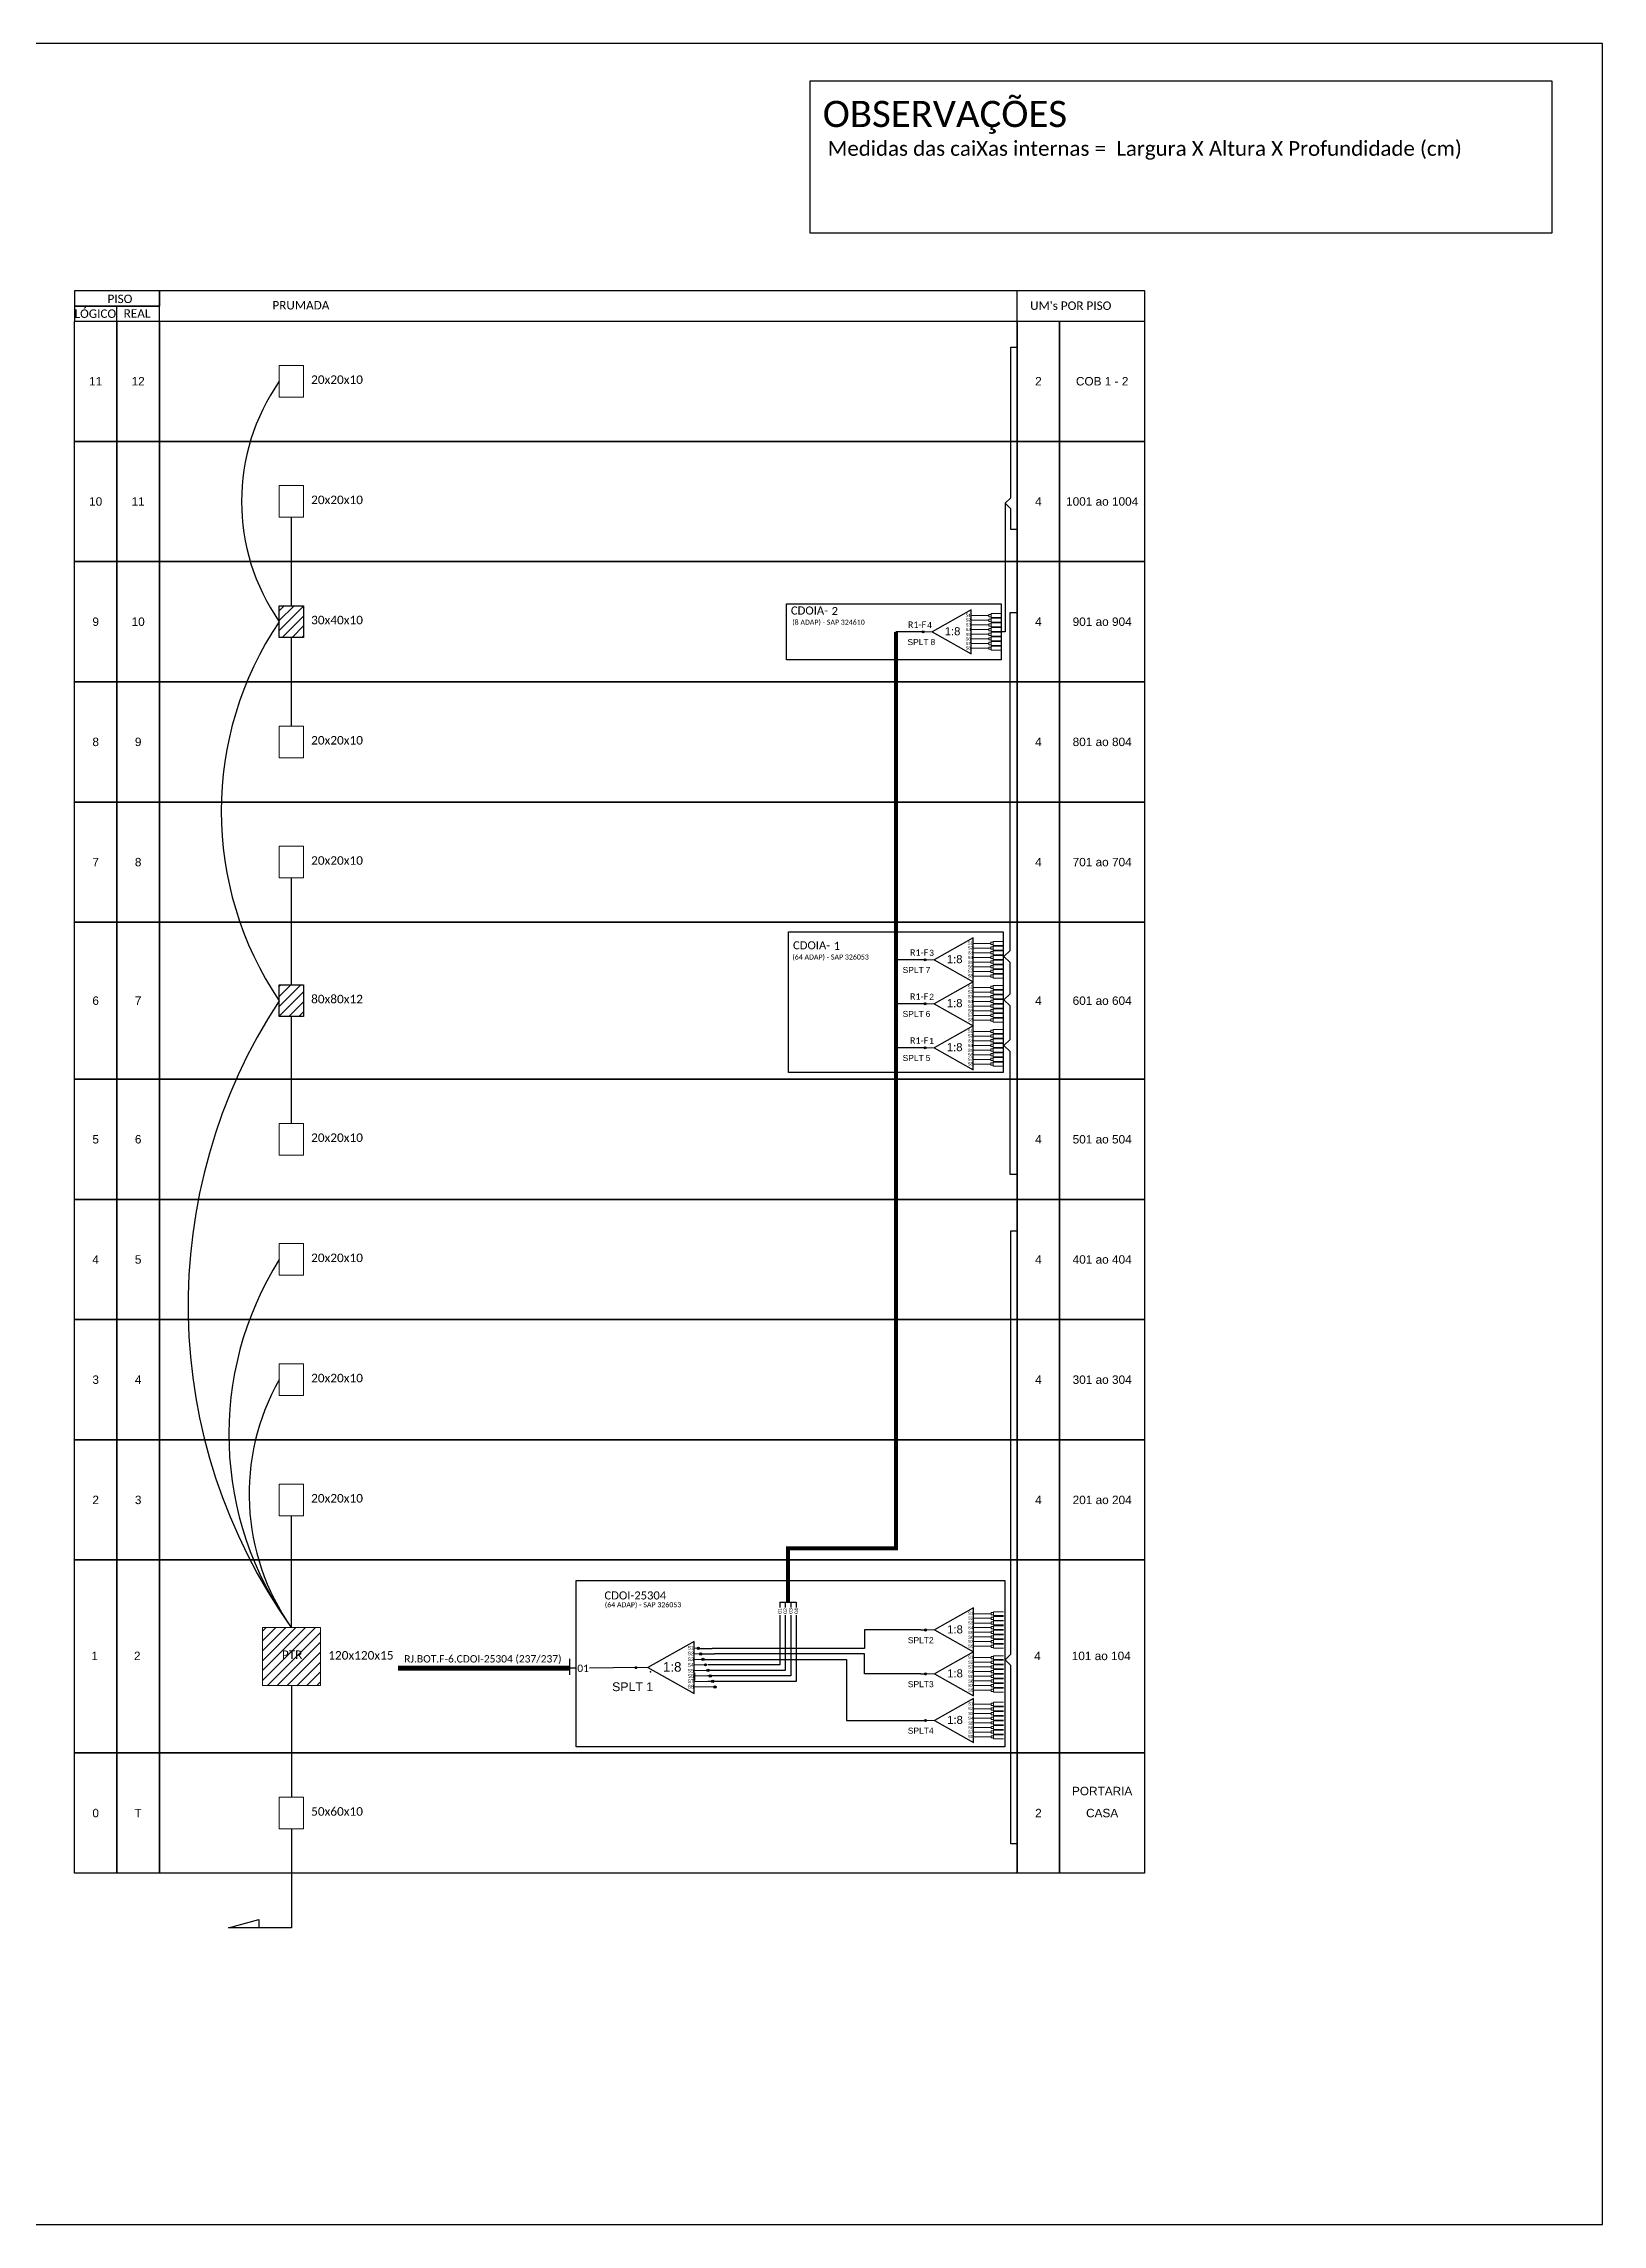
# Model space of a CAD drawing. Extents: x -89 to 749, y 705 to 1299.
# Drawn here: x 325 to 749, y 705 to 1299 of the extents above; entities that cross this region are included whole.
import ezdxf
from ezdxf.enums import TextEntityAlignment as Align

# ---------------------------------------------------------------- set-up
doc = ezdxf.new("R2010")
doc.units = 0
doc.styles.add('ARIAL', font='arial.ttf')
doc.styles.add('WMF-Calibri0', font='calibri.ttf')

# ---------------------------------------------------------------- blocks, each defined once
blk = doc.blocks.new('SPLT_1-8_SC-APC')
at = {"color": 1}
blk.add_lwpolyline([(-7.37, -2.1), (-17.04, -7.55), (-7.37, -13), (-7.37, -2.1)], dxfattribs=at)
at = {"color": 3, "lineweight": 0}
for points in [[(-2.99, -3.51), (-7.37, -3.51)], [(-7.37, -4.66), (-2.99, -4.66)], [(-2.41, -3.02), (-2.41, -4)], [(-2.41, -3.02), (0, -3.02)], [(-2.41, -4), (0, -4)], [(-2.41, -4.17), (-2.41, -5.16)], [(-2.41, -4.17), (0, -4.17)], [(-2.41, -5.16), (0, -5.16)], [(-2.41, -5.32), (-2.41, -6.31)], [(-2.41, -5.32), (0, -5.32)], [(-7.37, -5.82), (-2.99, -5.82)], [(-7.37, -6.97), (-2.99, -6.97)], [(-7.37, -8.12), (-2.99, -8.12)], [(-7.37, -9.28), (-2.99, -9.28)], [(-7.37, -10.43), (-2.99, -10.43)], [(-2.41, -6.31), (0, -6.31)], [(-2.41, -6.48), (-2.41, -7.46)], [(-2.41, -6.48), (0, -6.48)], [(-2.41, -7.46), (0, -7.46)], [(-2.41, -7.63), (-2.41, -8.62)], [(-2.41, -7.63), (0, -7.63)], [(-2.41, -8.62), (0, -8.62)], [(-2.41, -8.78), (-2.41, -9.77)], [(-2.41, -8.78), (0, -8.78)], [(-2.41, -9.77), (0, -9.77)], [(-2.41, -9.94), (-2.41, -10.92)], [(-2.41, -9.94), (0, -9.94)], [(-7.37, -11.58), (-2.99, -11.58)], [(-2.41, -10.92), (0, -10.92)], [(-2.41, -11.09), (-2.41, -12.08)], [(-2.41, -11.09), (0, -11.09)], [(-2.41, -12.08), (0, -12.08)]]:
    blk.add_lwpolyline(points, dxfattribs=at)
for points in [[(-2.99, -3.22), (-2.41, -3.22), (-2.41, -3.8), (-2.99, -3.8)], [(-2.99, -4.38), (-2.41, -4.38), (-2.41, -4.95), (-2.99, -4.95)], [(-2.99, -5.53), (-2.41, -5.53), (-2.41, -6.1), (-2.99, -6.1)], [(-2.99, -6.68), (-2.41, -6.68), (-2.41, -7.26), (-2.99, -7.26)], [(-2.99, -7.84), (-2.41, -7.84), (-2.41, -8.41), (-2.99, -8.41)], [(-2.99, -8.99), (-2.41, -8.99), (-2.41, -9.56), (-2.99, -9.56)], [(-2.99, -10.14), (-2.41, -10.14), (-2.41, -10.72), (-2.99, -10.72)], [(-2.99, -11.3), (-2.41, -11.3), (-2.41, -11.87), (-2.99, -11.87)]]:
    blk.add_lwpolyline(points, close=True, dxfattribs=at)
at = {"color": 1, "lineweight": 0}
blk.add_lwpolyline([(-17.04, -7.55), (-19.26, -7.55)], dxfattribs=at)
at = {"color": 1, "style": 'ARIAL'}
for s, height, p in [('S1', 0.75, (-8.74, -3.78)), ('S2', 0.75, (-8.74, -4.97)), ('1:8', 2, (-13.91, -8.4)), ('S3', 0.75, (-8.74, -6.18)), ('S4', 0.75, (-8.74, -7.36)), ('S5', 0.75, (-8.74, -8.57)), ('S6', 0.75, (-8.74, -9.69)), ('S7', 0.75, (-8.74, -10.78)), ('S8', 0.75, (-8.74, -11.9))]:
    blk.add_text(s, height=height, dxfattribs=at).set_placement(p)
blk = doc.blocks.new('SPLT_1-8_DIV_DIR')
h = blk.add_hatch(color=3)
h.dxf.hatch_style = 1
edge = h.paths.add_edge_path()
edge.add_arc((12.77, 4.04), 0.242, 0, 360)
h = blk.add_hatch(color=3)
h.dxf.hatch_style = 1
edge = h.paths.add_edge_path()
edge.add_arc((13.27, 2.88), 0.242, 0, 360)
h = blk.add_hatch(color=3)
h.dxf.hatch_style = 1
edge = h.paths.add_edge_path()
edge.add_arc((13.77, 1.73), 0.242, 0, 360)
h = blk.add_hatch(color=3)
h.dxf.hatch_style = 1
edge = h.paths.add_edge_path()
edge.add_arc((14.27, 0.58), 0.242, 0, 360)
h = blk.add_hatch(color=3)
h.dxf.hatch_style = 1
edge = h.paths.add_edge_path()
edge.add_arc((14.77, -0.58), 0.242, 0, 360)
h = blk.add_hatch(color=3)
h.dxf.hatch_style = 1
edge = h.paths.add_edge_path()
edge.add_arc((15.27, -1.73), 0.242, 0, 360)
h = blk.add_hatch(color=3)
h.dxf.hatch_style = 1
edge = h.paths.add_edge_path()
edge.add_arc((15.77, -2.88), 0.242, 0, 360)
h = blk.add_hatch(color=3)
h.dxf.hatch_style = 1
edge = h.paths.add_edge_path()
edge.add_arc((16.27, -4.04), 0.242, 0, 360)
at = {"color": 1}
blk.add_lwpolyline([(11.89, 5.45), (2.22, 0), (11.89, -5.45), (11.89, 5.45)], dxfattribs=at)
at = {"color": 1, "lineweight": 0}
blk.add_lwpolyline([(2.22, 0), (0, 0)], dxfattribs=at)
at = {"color": 7, "lineweight": 0}
for points in [[(12.77, 4.04), (11.89, 4.04)], [(11.89, 2.88), (13.27, 2.88)], [(11.89, 1.73), (13.77, 1.73)], [(11.89, 0.58), (14.27, 0.58)], [(11.89, -0.58), (14.77, -0.58)], [(11.89, -1.73), (15.27, -1.73)], [(11.89, -2.88), (15.77, -2.88)], [(11.89, -4.04), (16.27, -4.04)]]:
    blk.add_lwpolyline(points, dxfattribs=at)
at = {"color": 3}
for centre in [(12.77, 4.04), (13.27, 2.88), (13.77, 1.73), (14.27, 0.58), (14.77, -0.58), (15.27, -1.73), (15.77, -2.88), (16.27, -4.04)]:
    blk.add_circle(centre, 0.242, dxfattribs=at)
at = {"color": 1, "style": 'ARIAL'}
for s, height, p in [('1:8', 2, (5.35, -0.85)), ('S1', 0.75, (10.52, 3.77)), ('S2', 0.75, (10.52, 2.58)), ('S3', 0.75, (10.52, 1.37)), ('S4', 0.75, (10.52, 0.19)), ('S5', 0.75, (10.52, -1.02)), ('S6', 0.75, (10.52, -2.14)), ('S7', 0.75, (10.52, -3.24)), ('S8', 0.75, (10.52, -4.36))]:
    blk.add_text(s, height=height, dxfattribs=at).set_placement(p)

msp = doc.modelspace()

# ---------------------------------------------------------------- hatches: boundary and pattern name
h = msp.add_hatch()
h.set_pattern_fill('ANSI31', color=1, scale=0.6)
h.set_pattern_definition([(45, (-685.4431, 129.4945), (-1.3470384, 1.3470384), [])])
h.paths.add_polyline_path([(388.89, 1034.03), (395.51, 1034.03), (395.51, 1042.65), (388.89, 1042.65)])
h.paths.add_polyline_path([(388.89, 1137.26), (395.51, 1137.26), (395.51, 1145.88), (388.89, 1145.88)])
h = msp.add_hatch(color=3)
h.dxf.hatch_style = 1
edge = h.paths.add_edge_path()
edge.add_arc((564.24, 1138.8), 0.282, 0, 360)
h = msp.add_hatch(color=3)
h.dxf.hatch_style = 1
edge = h.paths.add_edge_path()
edge.add_arc((564.81, 1049.49), 0.282, 0, 360)
h = msp.add_hatch(color=3)
h.dxf.hatch_style = 1
edge = h.paths.add_edge_path()
edge.add_arc((564.81, 1037.51), 0.282, 0, 360)
h = msp.add_hatch(color=3)
h.dxf.hatch_style = 1
edge = h.paths.add_edge_path()
edge.add_arc((564.81, 1025.52), 0.282, 0, 360)
h = msp.add_hatch()
h.set_pattern_fill('ANSI31', color=1, scale=0.6)
h.set_pattern_definition([(45, (-85.8807, 3500.023), (-1.3470384, 1.3470384), [])])
h.paths.add_polyline_path([(400.1, 867.62), (384.3, 867.62), (384.3, 851.81), (400.1, 851.81)])
h.paths.add_polyline_path([(389.03, 858.44), (395.84, 858.44), (395.84, 861.92), (389.03, 861.92)], flags=24)
h = msp.add_hatch(color=3)
h.dxf.hatch_style = 1
edge = h.paths.add_edge_path()
edge.add_arc((564.91, 866.93), 0.282, 0, 360)
h = msp.add_hatch(color=3)
h.dxf.hatch_style = 1
edge = h.paths.add_edge_path()
edge.add_arc((486.02, 856.66), 0.41, 0, 360)
h = msp.add_hatch(color=3)
h.dxf.hatch_style = 1
edge = h.paths.add_edge_path()
edge.add_arc((564.91, 854.95), 0.282, 0, 360)
h = msp.add_hatch(color=3)
h.dxf.hatch_style = 1
edge = h.paths.add_edge_path()
edge.add_arc((564.91, 842.27), 0.282, 0, 360)

# ---------------------------------------------------------------- linework, layer by layer
at = {"color": 5}
msp.add_line((525.19, 874.54), (529.69, 874.54), dxfattribs=at)
at = {"color": 7}
for p, q in [((503.03, 861.92), (506.77, 861.92)), ((548.24, 860.42), (507.42, 860.42)), ((548.24, 854.95), (548.24, 860.42)), ((563.6, 854.95), (548.24, 854.95))]:
    msp.add_line(p, q, dxfattribs=at)
for points in [[(-89.32, 705.02), (749.25, 705.02), (749.25, 1299.02), (-89.32, 1299.02), (-89.32, 705.02)], [(356.24, 1223.43), (624.61, 1223.43), (624.61, 1231.65), (356.24, 1231.65), (356.24, 1231.65), (356.24, 1227.54)], [(589.86, 1223.43), (589.86, 1231.65)], [(344.67, 1223.43), (344.67, 1227.54)]]:
    msp.add_lwpolyline(points)
msp.add_lwpolyline([(533.51, 1288.91), (735.49, 1288.91), (735.49, 1247.35), (533.51, 1247.35)], close=True, dxfattribs=at)
for points in [[(333.1, 1227.54), (356.24, 1227.54), (356.24, 1231.65), (333.1, 1231.65)], [(333.1, 1223.43), (356.24, 1223.43), (356.24, 1227.54), (333.1, 1227.54)], [(333.1, 1223.43), (344.67, 1223.43), (344.67, 1190.68), (333.1, 1190.68)], [(344.67, 1223.43), (356.24, 1223.43), (356.24, 1190.68), (344.67, 1190.68)], [(356.24, 1223.43), (589.86, 1223.43), (589.86, 1190.68), (356.24, 1190.68)], [(589.86, 1223.43), (601.43, 1223.43), (601.43, 1190.68), (589.86, 1190.68)], [(601.43, 1223.43), (624.58, 1223.43), (624.58, 1190.68), (601.43, 1190.68)], [(333.1, 1190.68), (344.67, 1190.68), (344.67, 1157.94), (333.1, 1157.94)], [(344.67, 1190.68), (356.24, 1190.68), (356.24, 1157.94), (344.67, 1157.94)], [(356.24, 1190.68), (589.86, 1190.68), (589.86, 1157.94), (356.24, 1157.94)], [(589.86, 1190.68), (601.43, 1190.68), (601.43, 1157.94), (589.86, 1157.94)], [(601.43, 1190.68), (624.58, 1190.68), (624.58, 1157.94), (601.43, 1157.94)], [(333.1, 1157.94), (344.67, 1157.94), (344.67, 1125.2), (333.1, 1125.2)], [(344.67, 1157.94), (356.24, 1157.94), (356.24, 1125.2), (344.67, 1125.2)], [(356.24, 1157.94), (589.86, 1157.94), (589.86, 1125.2), (356.24, 1125.2)], [(589.86, 1157.94), (601.43, 1157.94), (601.43, 1125.2), (589.86, 1125.2)], [(601.43, 1157.94), (624.58, 1157.94), (624.58, 1125.2), (601.43, 1125.2)], [(333.1, 1125.2), (344.67, 1125.2), (344.67, 1092.45), (333.1, 1092.45)], [(344.67, 1125.2), (356.24, 1125.2), (356.24, 1092.45), (344.67, 1092.45)], [(356.24, 1125.2), (589.86, 1125.2), (589.86, 1092.45), (356.24, 1092.45)], [(589.86, 1125.2), (601.43, 1125.2), (601.43, 1092.45), (589.86, 1092.45)], [(601.43, 1125.2), (624.58, 1125.2), (624.58, 1092.45), (601.43, 1092.45)], [(333.1, 1092.45), (344.67, 1092.45), (344.67, 1059.71), (333.1, 1059.71)], [(344.67, 1092.45), (356.24, 1092.45), (356.24, 1059.71), (344.67, 1059.71)], [(356.24, 1092.45), (589.86, 1092.45), (589.86, 1059.71), (356.24, 1059.71)], [(589.86, 1092.45), (601.43, 1092.45), (601.43, 1059.71), (589.86, 1059.71)], [(601.43, 1092.45), (624.58, 1092.45), (624.58, 1059.71), (601.43, 1059.71)], [(333.1, 1059.71), (344.67, 1059.71), (344.67, 1016.97), (333.1, 1016.97)], [(344.67, 1059.71), (356.24, 1059.71), (356.24, 1016.97), (344.67, 1016.97)], [(356.24, 1059.71), (589.86, 1059.71), (589.86, 1016.97), (356.24, 1016.97)], [(589.86, 1059.71), (601.43, 1059.71), (601.43, 1016.97), (589.86, 1016.97)], [(601.43, 1059.71), (624.58, 1059.71), (624.58, 1016.97), (601.43, 1016.97)], [(333.1, 1016.97), (344.67, 1016.97), (344.67, 984.22), (333.1, 984.22)], [(344.67, 1016.97), (356.24, 1016.97), (356.24, 984.22), (344.67, 984.22)], [(356.24, 1016.97), (589.86, 1016.97), (589.86, 984.22), (356.24, 984.22)], [(589.86, 1016.97), (601.43, 1016.97), (601.43, 984.22), (589.86, 984.22)], [(601.43, 1016.97), (624.58, 1016.97), (624.58, 984.22), (601.43, 984.22)], [(333.1, 984.22), (344.67, 984.22), (344.67, 951.48), (333.1, 951.48)], [(344.67, 984.22), (356.24, 984.22), (356.24, 951.48), (344.67, 951.48)], [(356.24, 984.22), (589.86, 984.22), (589.86, 951.48), (356.24, 951.48)], [(589.86, 984.22), (601.43, 984.22), (601.43, 951.48), (589.86, 951.48)], [(601.43, 984.22), (624.58, 984.22), (624.58, 951.48), (601.43, 951.48)], [(333.1, 951.48), (344.67, 951.48), (344.67, 918.73), (333.1, 918.73)], [(344.67, 951.48), (356.24, 951.48), (356.24, 918.73), (344.67, 918.73)], [(356.24, 951.48), (589.86, 951.48), (589.86, 918.73), (356.24, 918.73)], [(589.86, 951.48), (601.43, 951.48), (601.43, 918.73), (589.86, 918.73)], [(601.43, 951.48), (624.58, 951.48), (624.58, 918.73), (601.43, 918.73)], [(333.1, 918.73), (344.67, 918.73), (344.67, 885.99), (333.1, 885.99)], [(344.67, 918.73), (356.24, 918.73), (356.24, 885.99), (344.67, 885.99)], [(356.24, 918.73), (589.86, 918.73), (589.86, 885.99), (356.24, 885.99)], [(589.86, 918.73), (601.43, 918.73), (601.43, 885.99), (589.86, 885.99)], [(601.43, 918.73), (624.58, 918.73), (624.58, 885.99), (601.43, 885.99)], [(333.1, 885.99), (344.67, 885.99), (344.67, 833.43), (333.1, 833.43)], [(344.67, 885.99), (356.24, 885.99), (356.24, 833.43), (344.67, 833.43)], [(356.24, 885.99), (589.86, 885.99), (589.86, 833.43), (356.24, 833.43)], [(589.86, 885.99), (601.43, 885.99), (601.43, 833.43), (589.86, 833.43)], [(601.43, 885.99), (624.58, 885.99), (624.58, 833.43), (601.43, 833.43)], [(333.1, 833.43), (344.67, 833.43), (344.67, 800.69), (333.1, 800.69)], [(344.67, 833.43), (356.24, 833.43), (356.24, 800.69), (344.67, 800.69)], [(356.24, 833.43), (589.86, 833.43), (589.86, 800.69), (356.24, 800.69)], [(589.86, 833.43), (601.43, 833.43), (601.43, 800.69), (589.86, 800.69)], [(601.43, 833.43), (624.58, 833.43), (624.58, 800.69), (601.43, 800.69)]]:
    msp.add_lwpolyline(points, close=True)
at = {"color": 3}
for points in [[(589.83, 1166.66), (588.18, 1166.66), (588.17, 1172.32), (586.61, 1173.83), (588.17, 1175.34), (588.17, 1216.35), (589.83, 1216.35)], [(586.61, 1173.83), (586.61, 1138.79), (585.46, 1138.79)], [(392.2, 1145.88), (392.2, 1170)], [(587.98, 1046.45), (587.98, 1048.72), (586.26, 1050.38), (587.98, 1052.04), (587.98, 1144.08), (589.8, 1144.08)], [(392.2, 1113.14), (392.2, 1137.26)], [(392.2, 1042.65), (392.2, 1071.77)], [(587.98, 1030.69), (587.98, 1036.92), (586.25, 1038.58), (587.98, 1040.24), (587.98, 1046.45), (587.98, 1046.45)], [(392.2, 1004.9), (392.2, 1034.03)], [(589.8, 990.99), (587.98, 990.99), (587.98, 1024.46), (586.26, 1026.12), (587.98, 1027.78), (587.98, 1030.69)], [(589.83, 808.7), (588.18, 808.7), (588.17, 857.28), (586.61, 858.79), (588.17, 860.3), (588.17, 975.63), (589.83, 975.63)], [(392.2, 867.62), (392.2, 898.05)], [(563.62, 866.95), (564.94, 866.95)], [(469.8, 856.53), (468.02, 856.53)], [(486.43, 856.68), (473.42, 856.54)], [(392.2, 851.81), (392.2, 821.37)], [(392.2, 812.75), (392.2, 785.83), (375.07, 785.83), (383.3, 788.11), (383.3, 785.83)]]:
    msp.add_lwpolyline(points, dxfattribs=at)
at = {"color": 0, "lineweight": 0}
for points in [[(388.89, 1211.37), (395.51, 1211.37), (395.51, 1202.75), (388.89, 1202.75)], [(388.89, 1178.62), (395.51, 1178.62), (395.51, 1170), (388.89, 1170)], [(388.89, 1113.14), (395.51, 1113.14), (395.51, 1104.52), (388.89, 1104.52)], [(388.89, 1080.39), (395.51, 1080.39), (395.51, 1071.77), (388.89, 1071.77)], [(388.89, 1004.9), (395.51, 1004.9), (395.51, 996.28), (388.89, 996.28)], [(388.89, 972.16), (395.51, 972.16), (395.51, 963.54), (388.89, 963.54)], [(388.89, 939.42), (395.51, 939.42), (395.51, 930.8), (388.89, 930.8)], [(388.89, 906.67), (395.51, 906.67), (395.51, 898.05), (388.89, 898.05)], [(388.89, 821.37), (395.51, 821.37), (395.51, 812.75), (388.89, 812.75)]]:
    msp.add_lwpolyline(points, close=True, dxfattribs=at)
at = {"color": 1}
for points in [[(388.89, 1145.88), (395.51, 1145.88), (395.51, 1137.26), (388.89, 1137.26)], [(527.02, 1146.4), (585.46, 1146.4), (585.46, 1131.18), (527.02, 1131.18)], [(527.59, 1057.09), (586.03, 1057.09), (586.03, 1018.81), (527.59, 1018.81)], [(388.89, 1042.65), (395.51, 1042.65), (395.51, 1034.03), (388.89, 1034.03)], [(469.74, 880.37), (586.5, 880.37), (586.5, 835.09), (469.74, 835.09)]]:
    msp.add_lwpolyline(points, close=True, dxfattribs=at)
at = {"color": 5, "const_width": 1.1}
msp.add_lwpolyline([(527.44, 874.54), (527.44, 889.2), (556.83, 889.2), (556.83, 1138.8)], dxfattribs=at)
at = {"color": 5}
for points in [[(564.24, 1138.8), (556.83, 1138.8)], [(564.81, 1049.49), (556.83, 1049.49)], [(564.81, 1037.51), (556.83, 1037.51)], [(564.81, 1025.52), (556.83, 1025.52)], [(525.19, 874.54), (525.19, 873.09)], [(526.69, 874.54), (526.69, 873.09)], [(528.19, 874.54), (528.19, 873.09)], [(529.69, 874.54), (529.69, 873.09)], [(526.69, 870.94), (526.69, 855.93), (505.63, 855.93)], [(525.19, 870.94), (525.19, 857.43), (505.63, 857.43)], [(528.19, 870.94), (528.19, 854.43), (505.63, 854.43)], [(529.69, 870.94), (529.69, 852.93), (505.63, 852.93)], [(502.72, 861.97), (502.71, 861.97)]]:
    msp.add_lwpolyline(points, dxfattribs=at)
at = {"color": 1, "lineweight": 0}
msp.add_lwpolyline([(384.3, 867.62), (400.1, 867.62), (400.1, 851.81), (384.3, 851.81)], close=True, dxfattribs=at)
at = {"color": 7}
for points in [[(563.62, 866.95), (548.24, 866.95), (548.24, 861.92), (506.77, 861.92)], [(503.68, 860.42), (507.42, 860.42)], [(504.33, 858.92), (543.35, 858.92), (543.35, 842.27), (564.63, 842.27)]]:
    msp.add_lwpolyline(points, dxfattribs=at)
at = {"color": 1, "const_width": 1.36}
msp.add_lwpolyline([(421.25, 856.54), (468.02, 856.53)], dxfattribs=at)
at = {"color": 1}
for points in [[(468.02, 854.67), (468.02, 859.04)], [(501.95, 855.21), (501.95, 853.14)]]:
    msp.add_lwpolyline(points, dxfattribs=at)
at = {"color": 2}
msp.add_lwpolyline([(563.6, 854.95), (564.91, 854.95)], dxfattribs=at)
at = {"color": 3}
for centre in [(564.24, 1138.8), (564.81, 1049.49), (564.81, 1037.51), (564.81, 1025.52), (564.91, 866.93), (564.91, 854.95), (564.91, 842.27)]:
    msp.add_circle(centre, 0.282, dxfattribs=at)
for centre, radius, start, end in [((435.97, 1174.31), 57.35, 145.18355, 214.81645), ((465.25, 1089.95), 92.17, 145.94304, 214.05696), ((515.06, 955.37), 151, 146.6716, 215.53157), ((464.83, 920.17), 89.67, 147.87269, 215.87891), ((443.96, 903.96), 63.27, 150.5103, 215.05902)]:
    msp.add_arc(centre, radius, start, end, dxfattribs=at)
for p in [(333.1, 1190.68), (333.1, 1157.94), (333.1, 1125.2), (333.1, 1092.45), (333.1, 1059.71), (333.1, 1016.97), (333.1, 984.22), (333.1, 951.48), (333.1, 918.73), (333.1, 885.99), (489.99, 855.49), (333.1, 833.43)]:
    msp.add_point(p)

# ---------------------------------------------------------------- block references
at = {"color": 3, "xscale": 1.1, "yscale": 1.1, "zscale": 1.1}
for p in [(585.43, 1147.1), (586, 1057.79), (586, 1045.81), (586, 1033.82), (586.1, 875.23), (586.1, 863.25), (586.1, 850.57)]:
    msp.add_blockref('SPLT_1-8_SC-APC', p, dxfattribs=at)
at = {"xscale": 1.3, "yscale": 1.3, "zscale": 1.3}
msp.add_blockref('SPLT_1-8_DIV_DIR', (486.43, 856.68), dxfattribs=at)

# ---------------------------------------------------------------- texts
at = {"color": 7}
for s, height, style, p in [('OBSERVAÇÕES', 7.1308, 'WMF-Calibri0', (536.92, 1276.3)), ('2', 2.2, 'WMF-Calibri0', (539.32, 1143.36)), ('1', 2.2, 'WMF-Calibri0', (539.89, 1052.17)), ('SPLT 1', 2.4, 'ARIAL', (479.54, 850.27))]:
    msp.add_text(s, height=height, dxfattribs=dict(at, style=style)).set_placement(p)
at = {"style": 'WMF-Calibri0'}
for s, height, p in [('     PISO', 2.3, (338.06, 1228.35)), ('  LÓGICO', 2.3, (331.52, 1224.32)), ('    REAL', 2.3, (343.28, 1224.38)), ('PRUMADA', 2.3, (387.03, 1226.61)), ("UM's POR PISO", 2.3, (593.39, 1226.49)), ('20x20x10', 2.317, (397.57, 1206.34)), ('20x20x10', 2.317, (397.57, 1173.59)), ('20x20x10', 2.317, (397.57, 1108.11)), ('20x20x10', 2.317, (397.57, 1075.36)), ('20x20x10', 2.317, (397.57, 999.87)), ('20x20x10', 2.317, (397.57, 967.13)), ('20x20x10', 2.317, (397.57, 934.39)), ('20x20x10', 2.317, (397.57, 901.64)), ('PTR', 2.317, (389.61, 859.03)), ('120x120x15', 2.317, (402.24, 858.86)), ('01', 2, (470.07, 855.5)), ('50x60x10', 2.317, (397.57, 816.34))]:
    msp.add_text(s, height=height, dxfattribs=at).set_placement(p)
at = {"style": 'ARIAL'}
for s, p in [('11', (338.89, 1207.06)), ('12', (350.46, 1207.06)), ('2', (595.65, 1207.06)), ('COB 1 - 2', (613.01, 1207.06)), ('10', (338.89, 1174.31)), ('11', (350.46, 1174.31)), ('4', (595.65, 1174.31)), ('1001 ao 1004', (613.01, 1174.31)), ('9', (338.89, 1141.57)), ('10', (350.46, 1141.57)), ('4', (595.65, 1141.57)), ('901 ao 904', (613.01, 1141.57)), ('8', (338.89, 1108.83)), ('9', (350.46, 1108.83)), ('4', (595.65, 1108.83)), ('801 ao 804', (613.01, 1108.83)), ('7', (338.89, 1076.08)), ('8', (350.46, 1076.08)), ('4', (595.65, 1076.08)), ('701 ao 704', (613.01, 1076.08)), ('6', (338.89, 1038.34)), ('601 ao 604', (613.01, 1038.34)), ('7', (350.46, 1038.34)), ('4', (595.65, 1038.34)), ('5', (338.89, 1000.59)), ('6', (350.46, 1000.59)), ('4', (595.65, 1000.59)), ('501 ao 504', (613.01, 1000.59)), ('4', (338.89, 967.85)), ('5', (350.46, 967.85)), ('4', (595.65, 967.85)), ('401 ao 404', (613.01, 967.85)), ('3', (338.89, 935.11)), ('4', (350.46, 935.11)), ('4', (595.65, 935.11)), ('301 ao 304', (613.01, 935.11)), ('2', (338.89, 902.36)), ('3', (350.46, 902.36)), ('4', (595.65, 902.36)), ('201 ao 204', (613.01, 902.36)), ('1', (338.64, 859.87)), ('2', (350.21, 859.87)), ('4', (595.4, 859.87)), ('101 ao 104', (612.76, 859.87)), ('PORTARIA', (613.01, 823.06)), ('0', (338.89, 817.06)), ('T', (350.46, 817.06)), ('2', (595.65, 817.06)), ('CASA', (613.01, 817.06))]:
    msp.add_text(s, height=2.3, dxfattribs=at).set_placement(p, align=Align.MIDDLE_CENTER)
at = {"color": 1, "style": 'WMF-Calibri0'}
for s, height, p in [('30x40x10', 2.317, (397.57, 1140.85)), ('CDOIA-', 2.2, (528.24, 1143.51)), ('CDOIA-', 2.2, (528.81, 1052.32)), ('80x80x12', 2.317, (397.57, 1037.62)), ('CDOI-25304', 2.2, (477.46, 875.24)), ('RJ.BOT.F-6.CDOI-25304 (237/237)', 2, (422.92, 858.07))]:
    msp.add_text(s, height=height, dxfattribs=at).set_placement(p)
for s, p in [('(8 ADAP) - SAP 324610', (538.48, 1140.74)), ('(64 ADAP) - SAP 326053', (539.05, 1049.54)), ('(64 ADAP) - SAP 326053', (487.97, 873.12))]:
    msp.add_text(s, height=1.375, dxfattribs=at).set_placement(p, align=Align.CENTER)
at = {"color": 5, "style": 'WMF-Calibri0'}
for p in [(560.1, 1139.88), (560.67, 1050.57), (560.67, 1038.59), (560.67, 1026.6)]:
    msp.add_text('R1-F', height=1.76, dxfattribs=at).set_placement(p)
at = {"color": 5, "style": 'ARIAL'}
for s, p in [('4', (566, 1139.84)), ('3', (566.57, 1050.54)), ('2', (566.57, 1038.55)), ('1', (566.57, 1026.56))]:
    msp.add_text(s, height=1.65, dxfattribs=at).set_placement(p, align=Align.CENTER)
at = {"color": 7, "style": 'ARIAL'}
for s, p in [('SPLT', (562.86, 1135.19)), ('8', (566.9, 1135.19)), ('SPLT', (561.54, 1045.88)), ('7', (565.58, 1045.88)), ('SPLT', (561.54, 1033.9)), ('6', (565.58, 1033.9)), ('SPLT', (561.54, 1021.91)), ('5', (565.58, 1021.91))]:
    msp.add_text(s, height=1.65, dxfattribs=at).set_placement(p, align=Align.CENTER)
at = {"style": 'ARIAL'}
for s, p in [('01', (525.21, 872.1)), ('02', (526.7, 872.1)), ('03', (528.2, 872.1)), ('04', (529.7, 872.1))]:
    msp.add_text(s, height=0.992, rotation=90, dxfattribs=at).set_placement(p, align=Align.MIDDLE_CENTER)
for s, p in [('SPLT2', (563.6, 863.33)), ('SPLT3', (563.6, 851.35)), ('SPLT4', (563.6, 838.67))]:
    msp.add_text(s, height=1.65, dxfattribs=at).set_placement(p, align=Align.CENTER)
at = {"color": 7, "insert": (538.28, 1272.46), "char_height": 4, "width": 658.8434, "attachment_point": 1, "style": 'WMF-Calibri0'}
msp.add_mtext('Medidas das caiXas internas =  Largura X Altura X Profundidade (cm)', dxfattribs=at)

doc.saveas('drawing.dxf')
